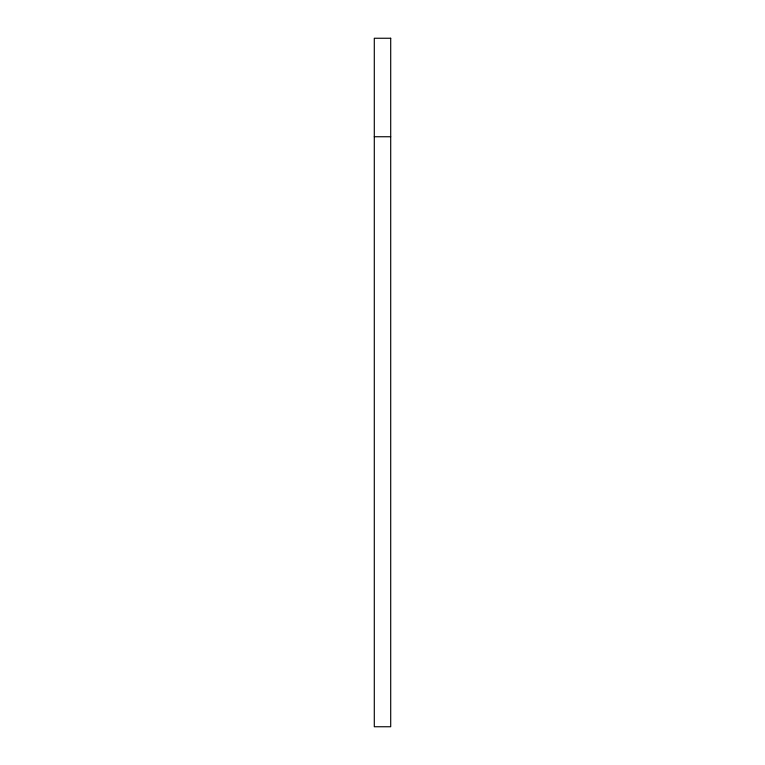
<?xml version="1.0" encoding="UTF-8"?>
<svg xmlns="http://www.w3.org/2000/svg" width="765" height="765" viewBox="0 0 765 765"><rect width="100%" height="100%" fill="white"/><g stroke="black" fill="none" stroke-linecap="round" stroke-linejoin="round"><path stroke-width="1.15" d="M374.295 136.744L390.705 136.744M390.705 38.25L374.295 38.25L374.295 726.75L390.705 726.75L390.705 38.25"/></g></svg>
